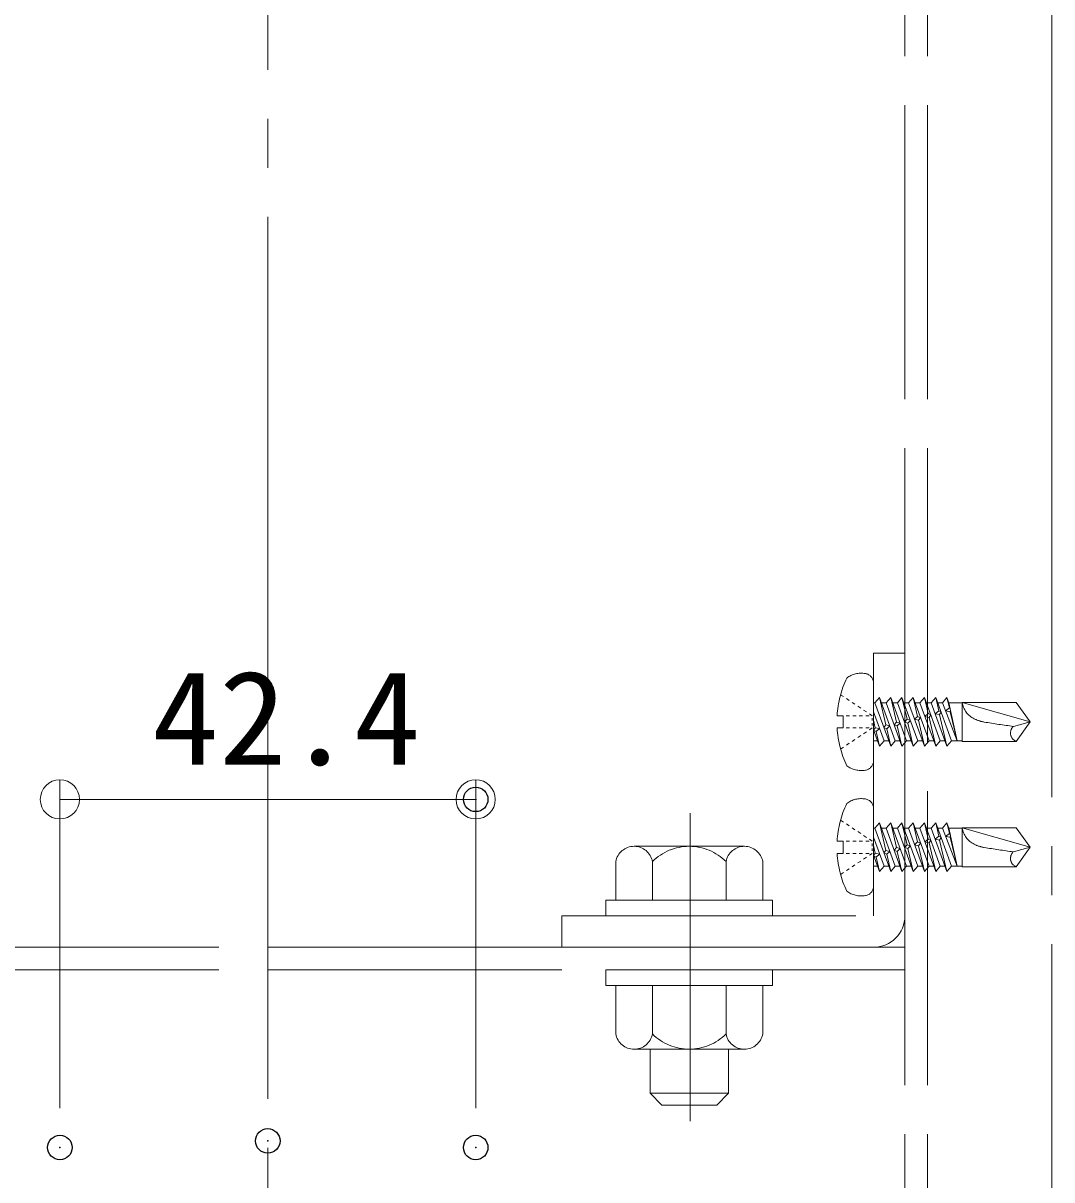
# Model space of a CAD drawing. Units: millimetres, scale not verified. Extents: x -800 to 804, y -551 to 557.
# Drawn here: x -474 to -369, y -362.6 to -244.6 of the extents above; entities that cross this region are included whole.
import ezdxf
from ezdxf.enums import TextEntityAlignment as Align

# ---------------------------------------------------------------- set-up
doc = ezdxf.new("R2010")
doc.units = ezdxf.units.MM
doc.header["$LTSCALE"] = 5
doc.header["$PDMODE"] = 32
doc.header["$PDSIZE"] = 2.5
for name, pattern in [('DASHED3', [4, 3, -1]), ('LONG_CHAIN', [21, 18, -1, 1, -1]), ('LONG_DASHED1', [7, 6, -1])]:
    doc.linetypes.add(name, pattern=pattern)
for name, color, linetype, lineweight in [('0-8_6文字', 1, 'Continuous', 9), ('0-9_0', 4, 'Continuous', 9), ('0-B_shade', 6, 'LONG_DASHED1', 9), ('0-C_CENTER', 7, 'LONG_CHAIN', 9), ('0-D_中心線', 1, 'LONG_CHAIN', 9), ('1-2_製品', 6, 'DASHED3', 9)]:
    doc.layers.add(name, color=color, linetype=linetype, lineweight=lineweight)
doc.layers.add('0-A_DEFPOINTS', color=1, linetype='Continuous')
doc.layers.add('0-E_CSLAYER1', color=7, linetype='Continuous')
doc.styles.add('ＭＳ ゴシック', font='')
doc.styles.get('ＭＳ ゴシック').set_extended_font_data('MS Gothic')

# ---------------------------------------------------------------- blocks, each defined once
blk = doc.blocks.new('_ORIGIN')
at = {"layer": '0-9_0', "color": 1}
blk.add_line((0, 0), (-5, 0), dxfattribs=at)
blk.add_circle((0, 0), 2.5, dxfattribs=at)

msp = doc.modelspace()

# ---------------------------------------------------------------- linework, layer by layer
at = {"layer": '0-8_6文字'}
for p, q in [((-470.208, -355.321), (-470.208, -321.8)), ((-427.781, -355.321), (-427.781, -321.8)), ((-466.208, -323.8), (-431.781, -323.8))]:
    msp.add_line(p, q, dxfattribs=at)
at = {"layer": '0-9_0', "color": 6, "linetype": 'LONG_CHAIN'}
msp.add_line((-405.895, -325.196), (-405.895, -356.629), dxfattribs=at)
at = {"layer": '0-A_DEFPOINTS'}
for p in [(-427.781, -323.8), (-470.208, -359.321), (-427.781, -359.321)]:
    msp.add_point(p, dxfattribs=at)
at = {"layer": '0-B_shade'}
for p, q in [((-383.995, 27.03), (-383.995, -533.578)), ((-381.695, 27.03), (-381.695, -533.578)), ((-383.995, -335.689), (-383.995, -308.889)), ((-400.365, -328.589), (-411.624, -328.589)), ((-413.495, -334.089), (-413.495, -330.147)), ((-409.747, -334.089), (-409.747, -330.147)), ((-402.242, -334.089), (-402.242, -330.147)), ((-398.495, -334.089), (-398.495, -330.147)), ((-413.495, -334.089), (-398.495, -334.089)), ((-409.995, -334.089), (-401.995, -334.089)), ((-383.995, -338.889), (-513.995, -338.889)), ((-418.995, -338.889), (-387.195, -338.889)), ((-383.995, -341.189), (-513.995, -341.189)), ((-413.495, -342.789), (-413.495, -347.732)), ((-398.495, -342.789), (-413.495, -342.789)), ((-409.747, -342.789), (-409.747, -347.732)), ((-402.242, -342.789), (-402.242, -347.732)), ((-398.495, -342.789), (-398.495, -347.732)), ((-411.624, -349.289), (-400.365, -349.289)), ((-409.995, -349.289), (-409.995, -353.789)), ((-401.995, -349.289), (-401.995, -353.789)), ((-409.995, -353.789), (-408.795, -354.989)), ((-409.995, -353.789), (-401.995, -353.789)), ((-401.995, -353.789), (-403.195, -354.989)), ((-408.795, -354.989), (-403.195, -354.989))]:
    msp.add_line(p, q, dxfattribs=at)
for points in [[(-383.995, -308.889), (-387.195, -308.889), (-387.195, -335.689)], [(-418.995, -338.889), (-418.995, -335.689), (-387.195, -335.689)]]:
    msp.add_lwpolyline(points, dxfattribs=at)
for points in [[(-414.495, -334.089), (-414.495, -335.689), (-397.495, -335.689), (-397.495, -334.089)], [(-414.495, -341.189), (-414.495, -342.789), (-397.495, -342.789), (-397.495, -341.189)]]:
    msp.add_lwpolyline(points, close=True, dxfattribs=at)
for centre, radius, start, end in [((-411.621, -330.495), 1.906, 10.52945, 169.47055), ((-405.995, -333.889), 5.3, 44.92181, 135.07819), ((-400.368, -330.495), 1.906, 10.52945, 169.47055), ((-387.195, -335.689), 3.2, 270, 0), ((-411.621, -347.384), 1.906, 190.52945, 349.47055), ((-405.995, -343.989), 5.3, 224.92181, 315.07819), ((-400.368, -347.384), 1.906, 190.52945, 349.47055)]:
    msp.add_arc(centre, radius, start, end, dxfattribs=at)
at = {"layer": '0-C_CENTER', "color": 5}
msp.add_line((-368.995, -533.578), (-368.995, 27.03), dxfattribs=at)
at = {"layer": '0-D_中心線'}
msp.add_line((-448.995, 50.653), (-448.995, -526.518), dxfattribs=at)
at = {"layer": '0-E_CSLAYER1'}
msp.add_point((-448.995, -358.645), dxfattribs=at)
at = {"layer": '1-2_製品'}
for p, q in [((-387.195, -311.936), (-387.195, -319.843)), ((-390.551, -313.12), (-390.257, -313.315)), ((-389.963, -313.51), (-389.669, -313.706)), ((-389.376, -313.901), (-389.082, -314.096)), ((-387.195, -313.952), (-387.049, -313.952)), ((-386.582, -313.405), (-387.049, -313.952)), ((-387.049, -313.952), (-385.435, -318.373)), ((-386.582, -313.405), (-385.935, -316.206)), ((-384.968, -317.827), (-386.582, -313.405)), ((-386.382, -313.952), (-385.902, -313.952)), ((-385.435, -313.405), (-385.902, -313.952)), ((-385.902, -313.952), (-384.288, -318.373)), ((-385.435, -313.405), (-384.855, -315.916)), ((-383.82, -317.827), (-385.435, -313.405)), ((-385.235, -313.952), (-384.755, -313.952)), ((-384.288, -313.405), (-384.755, -313.952)), ((-384.755, -313.952), (-383.14, -318.373)), ((-384.288, -313.405), (-383.775, -315.627)), ((-382.673, -317.827), (-384.288, -313.405)), ((-384.088, -313.952), (-383.608, -313.952)), ((-383.14, -313.405), (-383.608, -313.952)), ((-383.608, -313.952), (-381.993, -318.373)), ((-381.526, -317.827), (-383.14, -313.405)), ((-383.14, -313.405), (-382.694, -315.337)), ((-382.941, -313.952), (-382.46, -313.952)), ((-381.993, -313.405), (-382.46, -313.952)), ((-382.46, -313.952), (-380.846, -318.373)), ((-380.379, -317.827), (-381.993, -313.405)), ((-381.993, -313.405), (-381.614, -315.048)), ((-381.794, -313.952), (-381.313, -313.952)), ((-380.846, -313.405), (-381.313, -313.952)), ((-381.313, -313.952), (-379.699, -318.373)), ((-379.232, -317.827), (-380.846, -313.405)), ((-380.846, -313.405), (-380.534, -314.758)), ((-380.647, -313.952), (-380.166, -313.952)), ((-379.699, -313.405), (-380.166, -313.952)), ((-380.166, -313.952), (-378.669, -317.827)), ((-379.699, -313.405), (-379.45, -314.475)), ((-379.499, -313.952), (-379.699, -313.405)), ((-379.499, -313.952), (-378.669, -317.827)), ((-379.499, -313.952), (-378.15, -313.952)), ((-378.15, -313.902), (-378.15, -317.877)), ((-378.15, -313.902), (-371.195, -315.889)), ((-372.638, -313.902), (-378.15, -313.902)), ((-372.638, -313.902), (-371.195, -315.889)), ((-388.788, -314.292), (-388.494, -314.487)), ((-388.2, -314.682), (-387.906, -314.878)), ((-387.613, -315.073), (-387.319, -315.268)), ((-386.115, -317.827), (-387.195, -314.869)), ((-381.614, -315.048), (-381.952, -315.344)), ((-381.345, -315.181), (-381.614, -315.048)), ((-380.534, -314.758), (-380.907, -315.064)), ((-380.907, -315.064), (-380.444, -315.146)), ((-380.3, -314.901), (-380.534, -314.758)), ((-380.444, -315.146), (-380.3, -314.901)), ((-380.444, -315.146), (-379.699, -318.373)), ((-379.453, -314.469), (-379.846, -314.78)), ((-379.846, -314.78), (-379.364, -314.856)), ((-379.35, -314.647), (-379.453, -314.469)), ((-379.364, -314.856), (-379.35, -314.647)), ((-379.361, -314.856), (-378.669, -317.827)), ((-389.968, -315.268), (-389.637, -315.268)), ((-389.306, -315.268), (-388.975, -315.268)), ((-388.644, -315.268), (-388.312, -315.268)), ((-387.981, -315.268), (-387.65, -315.268)), ((-387.319, -315.517), (-387.319, -315.765)), ((-387.319, -316.014), (-387.319, -316.262)), ((-387.195, -315.72), (-387.016, -316.495)), ((-385.935, -316.206), (-386.132, -316.464)), ((-385.525, -316.301), (-385.935, -316.206)), ((-385.846, -316.593), (-385.525, -316.301)), ((-384.855, -315.916), (-385.087, -316.184)), ((-385.087, -316.184), (-384.766, -316.304)), ((-384.48, -316.021), (-384.855, -315.916)), ((-384.766, -316.304), (-384.48, -316.021)), ((-384.766, -316.304), (-384.288, -318.373)), ((-383.775, -315.627), (-384.042, -315.904)), ((-384.042, -315.904), (-383.685, -316.014)), ((-383.435, -315.741), (-383.775, -315.627)), ((-383.685, -316.014), (-383.435, -315.741)), ((-382.694, -315.337), (-382.997, -315.624)), ((-382.997, -315.624), (-382.605, -315.725)), ((-382.39, -315.461), (-382.694, -315.337)), ((-382.605, -315.725), (-382.39, -315.461)), ((-381.952, -315.344), (-381.525, -315.435)), ((-381.525, -315.435), (-381.345, -315.181)), ((-381.525, -315.435), (-380.846, -318.373)), ((-372.922, -316.352), (-371.195, -315.889)), ((-371.195, -315.889), (-372.638, -317.877)), ((-390.3, -316.51), (-390.902, -316.51)), ((-389.968, -316.51), (-389.637, -316.51)), ((-389.306, -316.51), (-388.975, -316.51)), ((-388.788, -317.487), (-388.494, -317.292)), ((-388.644, -316.51), (-388.312, -316.51)), ((-388.2, -317.096), (-387.906, -316.901)), ((-387.981, -316.51), (-387.65, -316.51)), ((-387.613, -316.706), (-387.319, -316.51)), ((-387.195, -316.695), (-386.582, -318.373)), ((-387.016, -316.495), (-387.177, -316.744)), ((-387.177, -316.744), (-386.926, -316.883)), ((-386.57, -316.581), (-387.016, -316.495)), ((-386.926, -316.883), (-386.57, -316.581)), ((-386.926, -316.883), (-386.582, -318.373)), ((-386.132, -316.464), (-385.846, -316.593)), ((-390.551, -318.659), (-390.257, -318.464)), ((-389.963, -318.268), (-389.669, -318.073)), ((-389.376, -317.878), (-389.082, -317.682)), ((-387.195, -317.827), (-386.781, -317.827)), ((-386.582, -318.373), (-386.115, -317.827)), ((-386.115, -317.827), (-385.634, -317.827)), ((-384.968, -317.827), (-384.487, -317.827)), ((-384.288, -318.373), (-383.82, -317.827)), ((-383.82, -317.827), (-383.34, -317.827)), ((-382.673, -317.827), (-382.193, -317.827)), ((-381.526, -317.827), (-381.046, -317.827)), ((-380.846, -318.373), (-380.379, -317.827)), ((-380.379, -317.827), (-379.898, -317.827)), ((-379.699, -318.373), (-379.232, -317.827)), ((-379.232, -317.827), (-378.15, -317.827)), ((-378.15, -317.877), (-372.638, -317.877)), ((-387.195, -324.736), (-387.195, -332.643)), ((-390.551, -325.92), (-390.257, -326.115)), ((-389.963, -326.31), (-389.669, -326.506)), ((-389.376, -326.701), (-389.082, -326.896)), ((-387.195, -326.752), (-387.049, -326.752)), ((-386.582, -326.205), (-387.049, -326.752)), ((-387.049, -326.752), (-385.435, -331.173)), ((-386.582, -326.205), (-385.935, -329.006)), ((-384.968, -330.627), (-386.582, -326.205)), ((-386.382, -326.752), (-385.902, -326.752)), ((-385.435, -326.205), (-385.902, -326.752)), ((-385.902, -326.752), (-384.288, -331.173)), ((-385.435, -326.205), (-384.855, -328.716)), ((-383.82, -330.627), (-385.435, -326.205)), ((-385.235, -326.752), (-384.755, -326.752)), ((-384.288, -326.205), (-384.755, -326.752)), ((-384.755, -326.752), (-383.14, -331.173)), ((-384.288, -326.205), (-383.775, -328.427)), ((-382.673, -330.627), (-384.288, -326.205)), ((-384.088, -326.752), (-383.608, -326.752)), ((-383.14, -326.205), (-383.608, -326.752)), ((-383.608, -326.752), (-381.993, -331.173)), ((-381.526, -330.627), (-383.14, -326.205)), ((-383.14, -326.205), (-382.694, -328.137)), ((-382.941, -326.752), (-382.46, -326.752)), ((-381.993, -326.205), (-382.46, -326.752)), ((-382.46, -326.752), (-380.846, -331.173)), ((-380.379, -330.627), (-381.993, -326.205)), ((-381.993, -326.205), (-381.614, -327.848)), ((-381.794, -326.752), (-381.313, -326.752)), ((-380.846, -326.205), (-381.313, -326.752)), ((-381.313, -326.752), (-379.699, -331.173)), ((-379.232, -330.627), (-380.846, -326.205)), ((-380.846, -326.205), (-380.534, -327.558)), ((-380.647, -326.752), (-380.166, -326.752)), ((-379.699, -326.205), (-380.166, -326.752)), ((-380.166, -326.752), (-378.669, -330.627)), ((-379.699, -326.205), (-379.45, -327.275)), ((-379.499, -326.752), (-379.699, -326.205)), ((-379.499, -326.752), (-378.669, -330.627)), ((-379.499, -326.752), (-378.15, -326.752)), ((-378.15, -326.702), (-378.15, -330.677)), ((-378.15, -326.702), (-371.195, -328.689)), ((-372.638, -326.702), (-378.15, -326.702)), ((-372.638, -326.702), (-371.195, -328.689)), ((-389.968, -328.068), (-389.637, -328.068)), ((-389.306, -328.068), (-388.975, -328.068)), ((-388.788, -327.092), (-388.494, -327.287)), ((-388.644, -328.068), (-388.312, -328.068)), ((-388.2, -327.482), (-387.906, -327.678)), ((-387.981, -328.068), (-387.65, -328.068)), ((-387.613, -327.873), (-387.319, -328.068)), ((-386.115, -330.627), (-387.195, -327.669)), ((-381.614, -327.848), (-381.952, -328.144)), ((-381.345, -327.981), (-381.614, -327.848)), ((-381.525, -328.235), (-381.345, -327.981)), ((-380.534, -327.558), (-380.907, -327.864)), ((-380.907, -327.864), (-380.444, -327.946)), ((-380.3, -327.701), (-380.534, -327.558)), ((-380.444, -327.946), (-380.3, -327.701)), ((-380.444, -327.946), (-379.699, -331.173)), ((-379.453, -327.269), (-379.846, -327.58)), ((-379.846, -327.58), (-379.364, -327.656)), ((-379.35, -327.447), (-379.453, -327.269)), ((-379.364, -327.656), (-379.35, -327.447)), ((-379.361, -327.656), (-378.669, -330.627)), ((-390.3, -329.31), (-390.902, -329.31)), ((-389.968, -329.31), (-389.637, -329.31)), ((-389.306, -329.31), (-388.975, -329.31)), ((-388.644, -329.31), (-388.312, -329.31)), ((-387.981, -329.31), (-387.65, -329.31)), ((-387.613, -329.506), (-387.319, -329.31)), ((-387.319, -328.317), (-387.319, -328.565)), ((-387.319, -328.814), (-387.319, -329.062)), ((-387.195, -328.52), (-387.016, -329.295)), ((-387.016, -329.295), (-387.177, -329.544)), ((-386.57, -329.381), (-387.016, -329.295)), ((-385.935, -329.006), (-386.132, -329.264)), ((-386.132, -329.264), (-385.846, -329.393)), ((-385.525, -329.101), (-385.935, -329.006)), ((-385.846, -329.393), (-385.525, -329.101)), ((-384.855, -328.716), (-385.087, -328.984)), ((-385.087, -328.984), (-384.766, -329.104)), ((-384.48, -328.821), (-384.855, -328.716)), ((-384.766, -329.104), (-384.48, -328.821)), ((-384.766, -329.104), (-384.288, -331.173)), ((-383.775, -328.427), (-384.042, -328.704)), ((-384.042, -328.704), (-383.685, -328.814)), ((-383.435, -328.541), (-383.775, -328.427)), ((-383.685, -328.814), (-383.435, -328.541)), ((-382.694, -328.137), (-382.997, -328.424)), ((-382.997, -328.424), (-382.605, -328.525)), ((-382.39, -328.261), (-382.694, -328.137)), ((-382.605, -328.525), (-382.39, -328.261)), ((-381.952, -328.144), (-381.525, -328.235)), ((-381.525, -328.235), (-380.846, -331.173)), ((-372.922, -329.152), (-371.195, -328.689)), ((-371.195, -328.689), (-372.638, -330.677)), ((-389.376, -330.678), (-389.082, -330.482)), ((-388.788, -330.287), (-388.494, -330.092)), ((-388.2, -329.896), (-387.906, -329.701)), ((-387.195, -329.495), (-386.582, -331.173)), ((-387.177, -329.544), (-386.926, -329.683)), ((-386.926, -329.683), (-386.57, -329.381)), ((-386.926, -329.683), (-386.582, -331.173)), ((-390.551, -331.459), (-390.257, -331.264)), ((-389.963, -331.068), (-389.669, -330.873)), ((-387.195, -330.627), (-386.781, -330.627)), ((-386.582, -331.173), (-386.115, -330.627)), ((-386.115, -330.627), (-385.634, -330.627)), ((-384.968, -330.627), (-384.487, -330.627)), ((-384.288, -331.173), (-383.82, -330.627)), ((-383.82, -330.627), (-383.34, -330.627)), ((-382.673, -330.627), (-382.193, -330.627)), ((-381.526, -330.627), (-381.046, -330.627)), ((-380.846, -331.173), (-380.379, -330.627)), ((-380.379, -330.627), (-379.898, -330.627)), ((-379.699, -331.173), (-379.232, -330.627)), ((-379.232, -330.627), (-378.15, -330.627)), ((-378.15, -330.677), (-372.638, -330.677))]:
    msp.add_line(p, q, dxfattribs=at)
for points in [[(-390.902, -315.268), (-390.3, -315.268), (-390.3, -316.51)], [(-383.685, -316.014), (-383.14, -318.373), (-382.673, -317.827)], [(-382.605, -315.725), (-381.993, -318.373), (-381.526, -317.827)], [(-385.846, -316.593), (-385.435, -318.373), (-384.968, -317.827)], [(-390.902, -328.068), (-390.3, -328.068), (-390.3, -329.31)], [(-383.685, -328.814), (-383.14, -331.173), (-382.673, -330.627)], [(-382.605, -328.525), (-381.993, -331.173), (-381.526, -330.627)], [(-385.846, -329.393), (-385.435, -331.173), (-384.968, -330.627)]]:
    msp.add_lwpolyline(points, dxfattribs=at)
for centre, radius, start, end in [((-380.364, -315.889), 10.557, 154.94239, 176.62771), ((-388.437, -313.405), 2.484, 80.40593, 126.8699), ((-388.188, -311.936), 0.994, 0, 80.40593), ((-375.92, -313.554), 2.257, 188.87181, 243.84221), ((-375.293, -312.278), 3.679, 243.84221, 260.52001), ((-361.146, -227.555), 89.575, 260.52001, 262.4454), ((-380.364, -315.889), 10.557, 183.37229, 205.05761), ((-372.297, -317.024), 0.918, 132.9449, 248.14522), ((-388.188, -319.843), 0.994, 279.59407, 0), ((-388.437, -318.373), 2.484, 233.1301, 279.59407), ((-380.364, -328.689), 10.557, 154.94239, 176.62771), ((-388.437, -326.205), 2.484, 80.40593, 126.8699), ((-388.188, -324.736), 0.994, 0, 80.40593), ((-375.92, -326.354), 2.257, 188.87181, 243.84221), ((-380.364, -328.689), 10.557, 183.37229, 205.05761), ((-375.293, -325.078), 3.679, 243.84221, 260.52001), ((-361.146, -240.355), 89.575, 260.52001, 262.4454), ((-372.297, -329.824), 0.918, 132.9449, 248.14522), ((-388.188, -332.643), 0.994, 279.59407, 0), ((-388.437, -331.173), 2.484, 233.1301, 279.59407)]:
    msp.add_arc(centre, radius, start, end, dxfattribs=at)

# ---------------------------------------------------------------- block references
at = {"layer": '0-8_6文字', "xscale": 0.8, "yscale": 0.8, "rotation": 180}
msp.add_blockref('_ORIGIN', (-470.208, -323.8), dxfattribs=at)
at = {"layer": '0-8_6文字', "xscale": 0.8, "yscale": 0.8}
msp.add_blockref('_ORIGIN', (-427.781, -323.8), dxfattribs=at)

# ---------------------------------------------------------------- texts
at = {"layer": '0-8_6文字', "color": 2, "style": 'ＭＳ ゴシック', "width": 1.05}
msp.add_text('42.4', height=9.604, dxfattribs=at).set_placement((-460.828, -323.15), align=Align.BOTTOM_LEFT)

doc.saveas('drawing.dxf')
